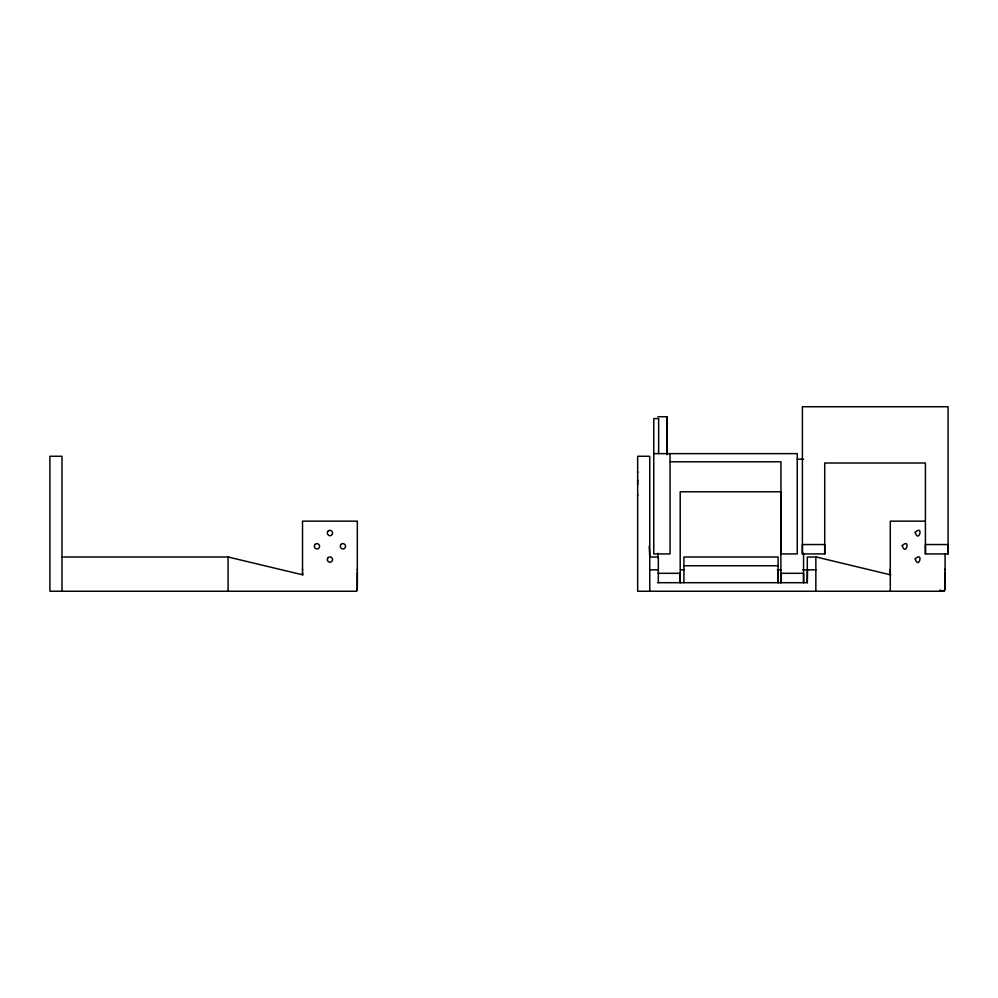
<?xml version="1.0" encoding="UTF-8"?>
<svg xmlns="http://www.w3.org/2000/svg" width="998" height="998" viewBox="0 0 998 998"><rect width="100%" height="100%" fill="white"/><g stroke="black" fill="none" stroke-linecap="round" stroke-linejoin="round"><path stroke-width="1.5" d="M357.321 572.528L357.309 587.922L356.511 591.253L49.9 591.253L49.9 456.273L62.001 456.273L62.001 591.253M649.76 591.253L649.76 456.273L637.66 456.273L637.66 591.253L944.27 591.253L945.081 587.922L945.081 572.528M657.869 557.882L657.869 553.254M658.331 582.695L658.331 557.009L649.76 557.009L649.211 546.156M667.051 416.727L667.051 454.614L667.051 416.727L657.869 416.727M683.917 582.682L683.917 557.009L778.091 557.009L778.091 582.695L778.091 569.846M802.392 553.927L802.392 406.747L948.1 406.747L948.1 553.927L925.42 553.927L925.42 463.01L824.722 463.01L824.722 553.927L802.392 553.927L802.392 544.546L824.722 544.546L824.722 553.927M803.565 553.254L803.565 582.695L803.565 573.314L780.898 573.314L780.898 582.695L780.898 491.777L680.199 491.777L680.199 582.682L680.199 573.314L657.869 573.314M657.869 582.695L807.295 582.695L807.295 557.009L816.651 557.096L890.678 574.873M815.853 591.253L815.853 557.009L816.651 557.096M302.544 572.503L302.531 574.773L302.531 521.156L357.321 521.156L357.309 587.922L356.511 591.253M890.291 574.773L890.291 569.097M357.309 570.033L357.321 569.097M945.069 570.033L945.081 569.097M637.66 482.371L637.697 481.523M637.66 495.42L637.697 494.571M637.697 483.219L637.66 484.679M653.752 453.628L797.252 453.628L797.252 553.927L780.947 553.927L780.947 461.787L670.057 461.787M797.365 459.167L803.565 459.167M925.296 521.156L890.291 521.156L890.291 591.253M62.001 557.009L228.093 557.009L302.918 574.873M683.917 565.741L778.091 565.754M649.76 569.846L658.331 569.846M680.811 569.846L683.917 569.846M777.255 569.846L781.16 569.846M802.679 569.846L815.853 569.846M807.494 569.846L807.295 582.695M228.891 557.096L228.093 557.009L228.093 591.253M939.742 590.167L944.27 591.253L945.069 587.922L945.081 553.628M637.697 472.59L637.66 471.63M637.66 480.063L637.697 480.737M302.531 569.097L302.544 570.033M948.1 553.927L948.1 544.546L925.42 544.546L925.42 553.927M670.057 453.628L670.057 553.927L653.752 553.927L653.752 418.574L658.643 418.574L658.643 453.628M902.229 545.607C905.747 557.121 910.937 537.448 902.229 545.607M915.203 532.333C918.734 543.848 923.923 524.175 915.203 532.333M915.203 558.88C918.734 570.382 923.923 550.721 915.203 558.88M315.131 544.421L314.719 544.97A2.707 2.707 0 0 0 314.719 547.628L315.667 548.588A2.545 2.545 0 0 0 318.262 548.588L319.21 547.628A2.707 2.707 0 0 0 319.21 544.97L318.262 543.997A2.545 2.545 0 0 0 315.667 543.997L315.131 544.421M328.105 531.148L327.693 531.697A2.707 2.707 0 0 0 327.693 534.354L328.654 535.327A2.545 2.545 0 0 0 331.249 535.327L332.197 534.354A2.707 2.707 0 0 0 332.197 531.697L331.249 530.724A2.545 2.545 0 0 0 328.654 530.724L328.105 531.148M328.105 557.682L327.693 558.244A2.707 2.707 0 0 0 327.693 560.888L328.654 561.862A2.545 2.545 0 0 0 331.249 561.862L332.197 560.888A2.707 2.707 0 0 0 332.197 558.244L331.249 557.271A2.545 2.545 0 0 0 328.654 557.271L328.105 557.682M341.091 544.421L340.68 544.97A2.707 2.707 0 0 0 340.68 547.628L341.628 548.588A2.545 2.545 0 0 0 344.223 548.588L345.171 547.628A2.707 2.707 0 0 0 345.171 544.97L344.223 543.997A2.545 2.545 0 0 0 341.628 543.997L341.091 544.421"/></g></svg>
